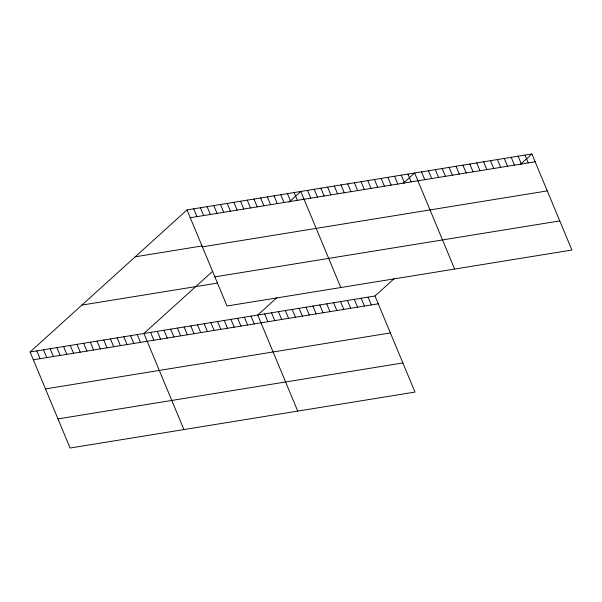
<?xml version="1.0" encoding="UTF-8"?>
<svg xmlns="http://www.w3.org/2000/svg" width="602" height="602" viewBox="0 0 602 602"><rect width="100%" height="100%" fill="white"/><g stroke="black" fill="none" stroke-linecap="round" stroke-linejoin="round"><path stroke-width="0.9" d="M394.114 278.703L375.001 296.003L414.996 392.075L70.095 448.038L30.1 351.967L187.004 209.925L531.905 153.961L571.9 250.033L226.999 305.997L187.004 209.925M212.115 271.765L143.916 333.493L183.911 429.572M289.11 202.054L300.819 191.459L340.815 287.53M276.845 297.727L257.739 315.027L297.727 411.106M403.543 183.031L414.643 172.985L454.63 269.064M520.196 164.564L531.905 153.961M190.255 217.728L535.155 161.765M135.224 256.798L202.182 245.932M202.377 246.858L547.286 190.894M214.869 276.867L559.777 220.904M81.88 305.086L217.457 283.09M30.1 351.967L375.001 296.003M33.351 359.77L378.252 303.807M45.474 388.9L390.374 332.936M57.965 418.909L402.866 362.946M525.012 155.083L528.255 162.886M518.111 156.196L521.362 164.007M511.211 157.318L514.462 165.121M504.318 158.439L507.561 166.242M497.418 159.56L500.668 167.364M490.517 160.674L493.768 168.485M483.624 161.795L486.867 169.598M476.724 162.916L479.975 170.72M469.823 164.037L473.074 171.841M462.93 165.151L466.174 172.962M456.03 166.272L459.281 174.076M449.13 167.394L452.38 175.197M442.229 168.507L445.48 176.318M435.336 169.629L438.587 177.44M428.436 170.75L431.687 178.553M421.535 171.871L424.786 179.674M407.945 174.076L411.196 181.879M401.248 175.159L404.499 182.963M394.558 176.243L397.802 184.054M387.861 177.334L391.112 185.138M381.164 178.418L384.415 186.229M374.467 179.509L377.717 187.312M367.777 180.592L371.02 188.396M361.08 181.676L364.33 189.487M354.382 182.767L357.633 190.571M347.693 183.851L350.936 191.654M340.995 184.934L344.246 192.745M334.298 186.026L337.549 193.829M327.601 187.109L330.852 194.913M368.1 297.125L371.351 304.928M320.911 188.193L324.154 196.004M361.208 298.238L364.458 306.049M314.214 189.284L317.465 197.087M354.307 299.36L357.558 307.163M307.517 190.367L310.767 198.171M347.407 300.481L350.657 308.284M340.514 301.594L343.765 309.405M294.13 192.542L297.38 200.346M333.613 302.716L336.864 310.527M287.432 193.626L290.683 201.437M326.713 303.837L329.964 311.64M280.735 194.717L283.986 202.52M319.82 304.958L323.063 312.762M274.045 195.8L277.289 203.604M312.92 306.072L316.17 313.883M267.348 196.884L270.599 204.695M260.651 197.975L263.902 205.779M306.019 307.193L309.27 314.996M253.954 199.059L257.204 206.862M299.126 308.314L302.37 316.118M247.264 200.142L250.507 207.953M292.226 309.436L295.477 317.239M240.567 201.234L243.818 209.037M285.325 310.549L288.576 318.36M233.869 202.317L237.12 210.121M278.433 311.67L281.676 319.474M227.18 203.401L230.423 211.212M271.532 312.792L274.783 320.595M220.482 204.492L223.733 212.295M264.632 313.913L267.882 321.716M213.785 205.575L217.036 213.386M207.088 206.667L210.339 214.47M251.042 316.118L254.292 323.921M200.398 207.75L203.642 215.554M244.344 317.201L247.595 325.005M193.701 208.834L196.952 216.645M237.647 318.285L240.898 326.096M230.957 319.376L234.201 327.179M224.26 320.46L227.511 328.263M217.563 321.543L220.814 329.354M210.866 322.634L214.116 330.438M204.176 323.718L207.427 331.521M197.479 324.809L200.729 332.613M190.781 325.893L194.032 333.696M184.092 326.976L187.335 334.787M177.394 328.067L180.645 335.871M170.697 329.151L173.948 336.954M164 330.235L167.251 338.046M157.31 331.326L160.561 339.129M150.613 332.409L153.864 340.213M137.226 334.584L140.469 342.387M130.529 335.668L133.779 343.471M123.831 336.751L127.082 344.562M117.134 337.842L120.385 345.646M110.444 338.926L113.688 346.729M103.747 340.017L106.998 347.821M97.05 341.101L100.301 348.904M90.353 342.184L93.603 349.995M83.663 343.275L86.914 351.079M76.966 344.359L80.216 352.162M70.268 345.443L73.519 353.254M63.579 346.534L66.822 354.337M56.881 347.617L60.132 355.421M50.184 348.701L53.435 356.512M43.487 349.792L46.738 357.596M36.797 350.876L40.048 358.679"/></g></svg>
